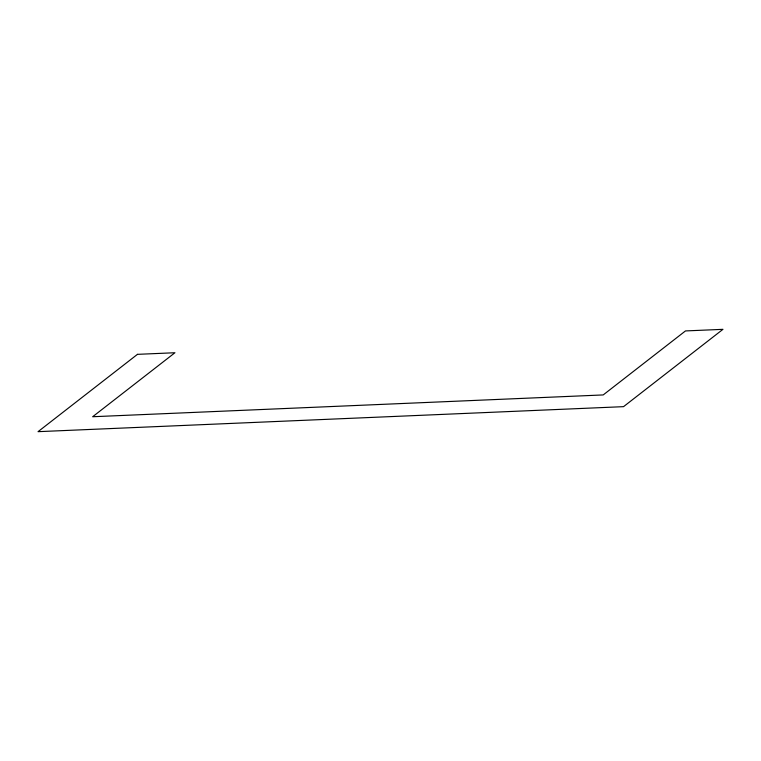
<?xml version="1.0" encoding="UTF-8"?>
<svg xmlns="http://www.w3.org/2000/svg" width="761" height="761" viewBox="0 0 761 761"><rect width="100%" height="100%" fill="white"/><g stroke="black" fill="none" stroke-linecap="round" stroke-linejoin="round"><path stroke-width="1.14" d="M137.465 354.341L38.05 431.668L623.535 406.659L722.95 329.332L685.48 330.93L603.207 394.93L92.661 416.733L174.935 352.743L137.465 354.341"/></g></svg>
